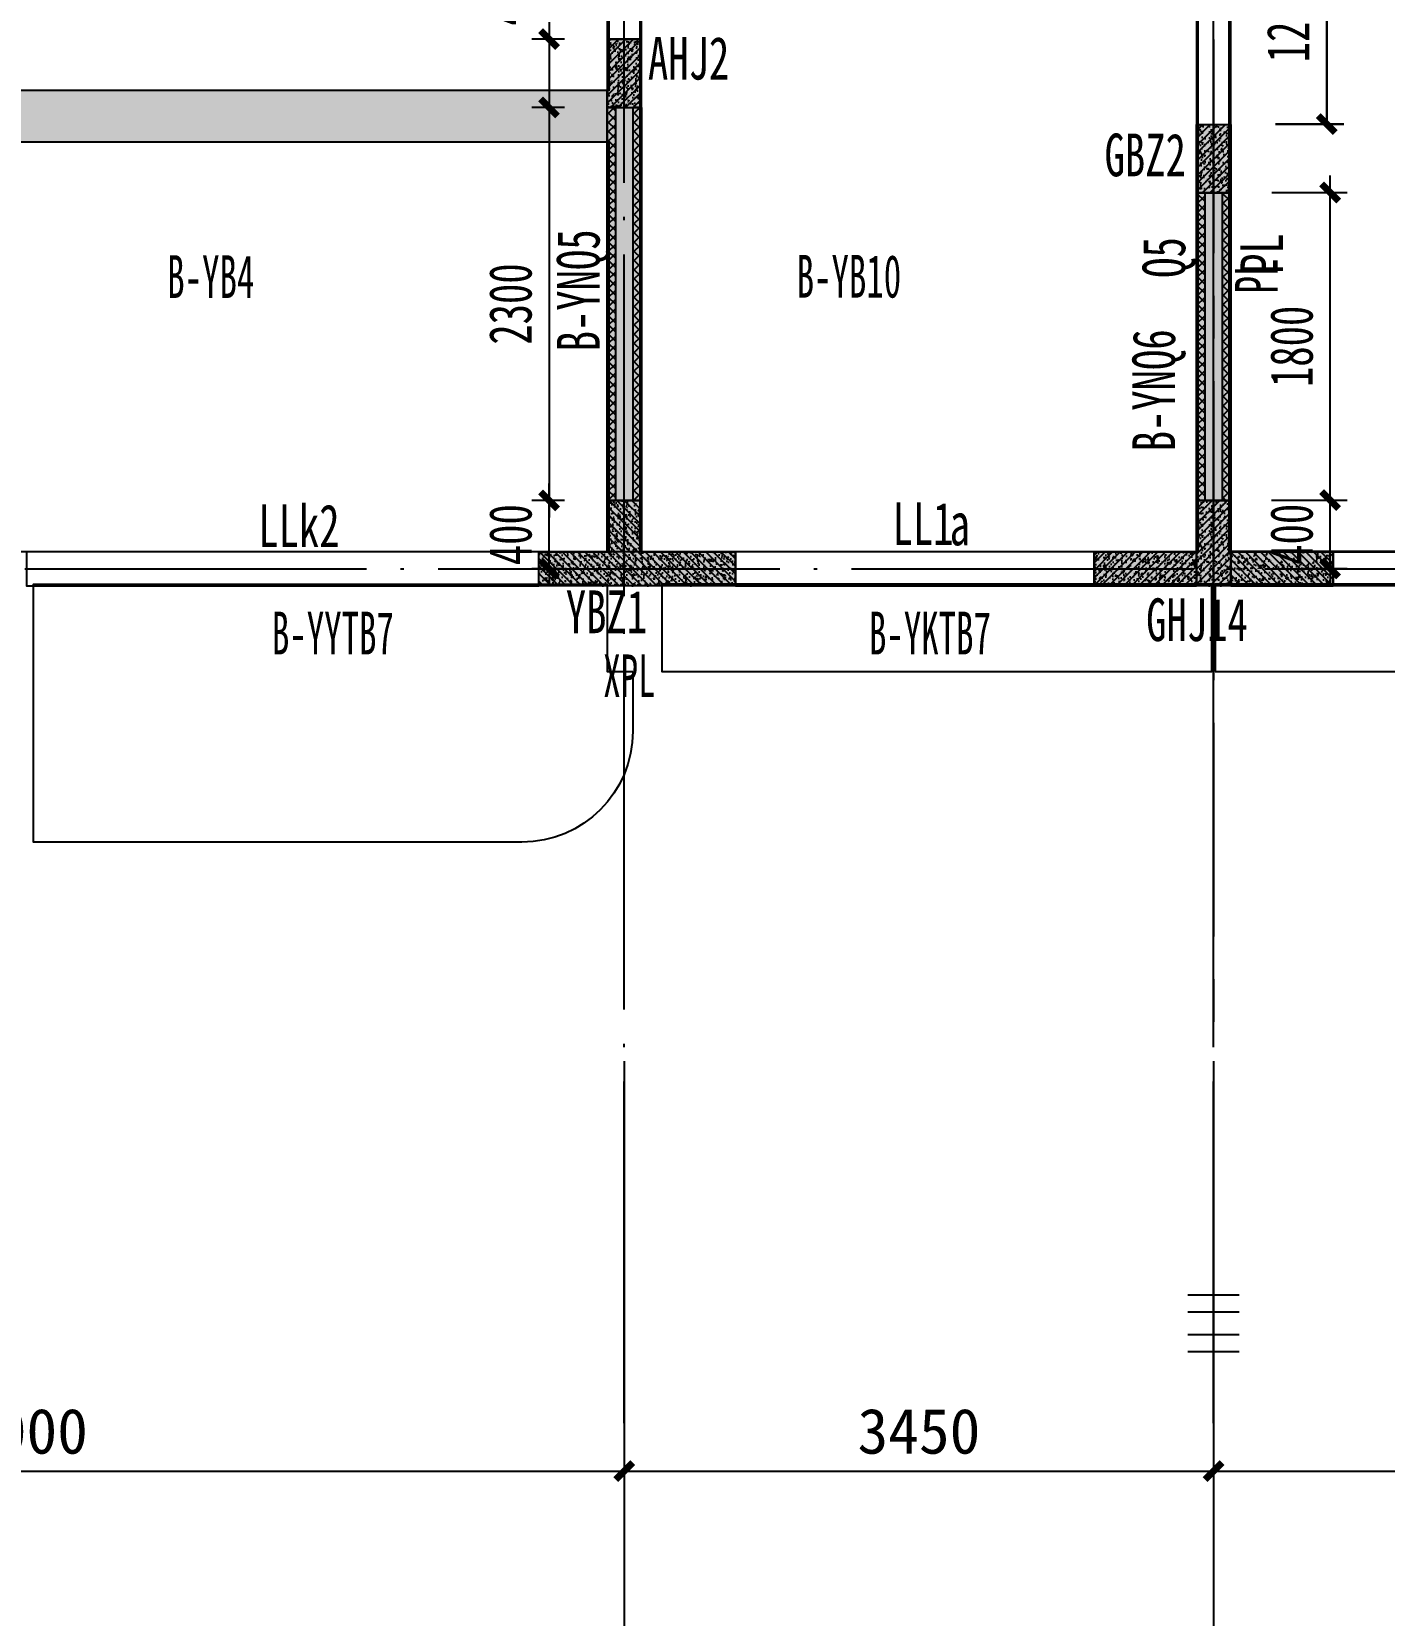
# Model space of a CAD drawing. Extents: x -3200781797 to -8106663, y 494714 to 1244925.
# Drawn here: x -8156720 to -8148801, y 760744 to 770014 of the extents above; entities that cross this region are included whole.
import ezdxf
from ezdxf.enums import TextEntityAlignment as Align
from ezdxf.xclip import XClip

# ---------------------------------------------------------------- set-up
doc = ezdxf.new("R2010")
doc.units = 0
doc.header["$LTSCALE"] = 1000
doc.header["$MEASUREMENT"] = 0
doc.header["$XCLIPFRAME"] = 0
for name, pattern in [('120-墙体$0$CONTINOUS', [0]), ('3#-轴线$0$DOTE', [2.42, 2, -0.2, 0.02, -0.2]), ('3#4#5#$0$DASH', [0.35, 0.25, -0.1]), ('4#-标准层$0$CENTER', [2, 1.25, -0.25, 0.25, -0.25]), ('4#-标准层$0$CONTINOUS', [0]), ('CENTER', [2, 1.25, -0.25, 0.25, -0.25]), ('DASH', [0.35, 0.25, -0.1])]:
    doc.linetypes.add(name, pattern=pattern)
doc.layers.get('Defpoints').update_dxf_attribs({"color": 30, "linetype": 'DASH'})
for name, color, linetype in [('120-墙体$0$S-WALL', 40, 'Continuous'), ('120-墙体$0$S-WALL-BEAM', 120, 'Continuous'), ('120-墙体$0$S-WALL-COLU', 252, '120-墙体$0$CONTINOUS'), ('120-墙体$0$S-WALL-COLU-HATC', 16, 'Continuous'), ('120-墙体$0$S-WALL-HATC', 253, 'Continuous'), ('3#-轴线$0$3#-轴号$0$A-ANNO-AXIS-CIRC', 3, 'Continuous'), ('3#-轴线$0$3#-轴号$0$A-ANNO-DIMS', 3, 'Continuous'), ('3#-轴线$0$A-ANNO-DOTE', 10, '3#-轴线$0$DOTE'), ('3#4#5#$0$DIM', 3, 'Continuous'), ('3#4#5#$0$PC-SLAB', 6, '3#4#5#$0$DASH'), ('3#4#5#$0$S-ANNO-TEXT', 7, 'Continuous'), ('3#4#5#$0$S-PC-FQ-NYQ', 4, 'Continuous'), ('3#4#5#$0$S-PC-FQ-WYQ', 4, 'Continuous'), ('3#4#5#$0$S-PC-SLAB', 6, 'Continuous'), ('3#4#5#$0$S-WALL-HATC', 253, 'Continuous'), ('4#-标准层$0$S-WALL', 40, 'Continuous'), ('4#-标准层$0$S-WALL-BEAM', 120, 'Continuous'), ('4#-标准层$0$S-WALL-COLU', 252, '4#-标准层$0$CONTINOUS'), ('4#-标准层$0$S-WALL-COLU-HATC', 16, 'Continuous'), ('4#-标准层$0$S-WALL-HATC', 253, 'Continuous'), ('4#-标准层$0$THIN', 7, 'Continuous'), ('DIM', 3, 'Continuous'), ('S-PC-FQ-WYQ', 4, 'Continuous'), ('S-WALL-BEAM-TEXT', 2, 'Continuous'), ('S-WALL-COLU-TEXT', 2, 'Continuous'), ('THIN', 7, 'Continuous')]:
    doc.layers.add(name, color=color, linetype=linetype)
doc.layers.add('WALL-TEXT', color=2, linetype='Continuous', lineweight=25)
doc.layers.add('设备条件', color=5, linetype='Continuous', lineweight=30)
doc.styles.add('3#-轴线$0$3#-轴号$0$_TCH_DIM_T3', font='')
doc.styles.add('3#4#5#$0$外部参照 1$0$宋体', font='', dxfattribs={"width": 0.8})
doc.styles.add('3#4#5#$0$宋体', font='', dxfattribs={"width": 0.8})
doc.styles.add('3#4#5#$0$楷体', font='', dxfattribs={"width": 0.7})
doc.styles.add('TSSD_Dimension', font='', dxfattribs={"width": 0.7})
doc.styles.add('楷体', font='', dxfattribs={"width": 0.6})
doc.styles.add('楷体GB312', font='', dxfattribs={"width": 0.8})
doc.styles.get('3#-轴线$0$3#-轴号$0$_TCH_DIM_T3').set_extended_font_data('SimSun')
doc.styles.get('3#4#5#$0$外部参照 1$0$宋体').set_extended_font_data('SimSun')
doc.styles.get('3#4#5#$0$宋体').set_extended_font_data('SimSun')
doc.styles.get('3#4#5#$0$楷体').set_extended_font_data('KaiTi_GB2312')
doc.styles.get('TSSD_Dimension').set_extended_font_data('KaiTi_GB2312')
doc.styles.get('楷体').set_extended_font_data('KaiTi_GB2312')
doc.styles.get('楷体GB312').set_extended_font_data('楷体_GB2312')
doc.dimstyles.new('3#-轴线$0$3#-轴号$0$_TCH_ARCH&&100', dxfattribs={"dimtxt": 264.345992, "dimasz": 100, "dimexe": 250, "dimexo": 300, "dimgap": 100, "dimtad": 1, "dimdec": 0, "dimzin": 0, "dimdsep": 46, "dimtxsty": '3#-轴线$0$3#-轴号$0$_TCH_DIM_T3', "dimblk": '3#-轴线$0$3#-轴号$0$_ArchTick', "dimcen": 0.09, "dimclrt": 7, "dimazin": 2, "dimtfac": 1, "dimtdec": 0, "dimtix": 1, "dimtmove": 2, "dimatfit": 3, "dimfxl": 100, "dimtolj": 1, "dimtzin": 0, "dimarcsym": 0})
doc.dimstyles.new('3#4#5#$0$TSSD_100_100', dxfattribs={"dimtxt": 250, "dimasz": 100, "dimexe": 100, "dimexo": 250, "dimgap": 100, "dimtad": 1, "dimdec": 0, "dimzin": 0, "dimdsep": 46, "dimtxsty": '3#4#5#$0$楷体', "dimblk": '3#4#5#$0$_ArchTick', "dimcen": 0, "dimdle": 100, "dimclrt": 7, "dimadec": 0, "dimazin": 0, "dimtfac": 1, "dimtdec": 0, "dimtix": 1, "dimtmove": 2, "dimatfit": 3, "dimfxl": 1, "dimtolj": 1, "dimtzin": 0, "dimarcsym": 0})
doc.dimstyles.new('TSSD_100_100$0', dxfattribs={"dimtxt": 250, "dimasz": 100, "dimexe": 100, "dimexo": 0, "dimgap": 100, "dimtad": 1, "dimdec": 0, "dimzin": 0, "dimdsep": 46, "dimtxsty": 'TSSD_Dimension', "dimblk1": 'ARCHTICK', "dimblk2": 'ARCHTICK', "dimsah": 1, "dimcen": 0, "dimclrt": 7, "dimadec": 0, "dimazin": 0, "dimtfac": 1, "dimtdec": 0, "dimtix": 1, "dimtmove": 2, "dimatfit": 3, "dimldrblk": 'ARCHTICK', "dimfxl": 300, "dimfxlon": 1, "dimtvp": 0.7, "dimtolj": 1, "dimtzin": 0, "dimarcsym": 0})

# ---------------------------------------------------------------- blocks, each defined once
blk = doc.blocks.new('ll-2f')
at = {"layer": 'S-WALL-BEAM-TEXT', "style": '楷体GB312', "width": 0.7}
for s, p in [('LLk2', (-8399667.1, 766996.3)), ('LL1', (-8395953.5, 767008.9))]:
    blk.add_text(s, height=250, dxfattribs=at).set_placement(p)
blk = doc.blocks.new('an-4')
at = {"layer": 'S-WALL-COLU-TEXT', "style": '楷体GB312', "width": 0.7}
for s, p in [('AHJ2', (-8455666.4, 763061.7)), ('GBZ2', (-8452993.1, 762495.6)), ('YBZ1', (-8456147.1, 759821.2)), ('GHJ14', (-8452749.4, 759775))]:
    blk.add_text(s, height=250, dxfattribs=at).set_placement(p)
blk = doc.blocks.new('XPL-3#-F2')
at = {"layer": 'S-WALL-BEAM-TEXT', "style": '楷体', "width": 0.6}
blk.add_text('PL', height=250, rotation=90, dxfattribs=at).set_placement((-8199425.4, 768481.1, 0))
blk.add_text('XPL', height=250, dxfattribs=at).set_placement((-8203373.9, 766118.3, 0))
blk = doc.blocks.new('3-Q-2')
at = {"layer": 'WALL-TEXT', "style": '楷体GB312', "width": 0.7}
for s, p in [('Q5', (-8196574.9, 768558.3)), ('PL', (-8196002.1, 768581.4))]:
    blk.add_text(s, height=250, rotation=90, dxfattribs=at).set_placement(p)
blk = doc.blocks.new('_ArchTick')
at = {"color": 0, "linetype": 'ByBlock', "const_width": 0.4}
blk.add_lwpolyline([(-0.5, -0.5), (0.5, 0.5)], dxfattribs=at)
blk = doc.blocks.new('*D1496')
at = {"layer": 'Defpoints', "color": 0, "transparency": 16777216}
for p in [(-8393973.6, 770669.5), (-8393973.6, 769469.5), (-8393410.9, 769469.5)]:
    blk.add_point(p, dxfattribs=at)
at = {"layer": 'DIM', "color": 0, "lineweight": -2, "transparency": 16777216}
for p, q in [((-8393710.9, 770669.5), (-8393310.9, 770669.5)), ((-8393410.9, 770669.5), (-8393410.9, 769469.5)), ((-8393710.9, 769469.5), (-8393310.9, 769469.5))]:
    blk.add_line(p, q, dxfattribs=at)
at = {"layer": 'DIM', "color": 0, "lineweight": -2, "transparency": 16777216, "xscale": 100, "yscale": 100, "zscale": 100}
for p, rotation in [((-8393410.9, 770669.5), 90), ((-8393410.9, 769469.5), 270)]:
    blk.add_blockref('_ArchTick', p, dxfattribs=dict(at, rotation=rotation))
at = {"layer": 'DIM', "color": 7, "transparency": 16777216, "insert": (-8393635.9, 770069.5), "char_height": 250, "attachment_point": 5, "rotation": 90, "style": 'TSSD_Dimension'}
blk.add_mtext('\\A1;1200', dxfattribs=at)
blk = doc.blocks.new('3#4#5#$0$_ArchTick')
at = {"color": 0, "linetype": 'ByBlock', "const_width": 0.4}
blk.add_lwpolyline([(-0.5, -0.5), (0.5, 0.5)], dxfattribs=at)
blk = doc.blocks.new('*D3529')
at = {"layer": '3#4#5#$0$DIM', "color": 0, "lineweight": -2, "transparency": 16777216}
for p, q in [((17109.3, -8000.1), (17109.3, -8600.1)), ((17200, -8100.1), (17009.3, -8100.1)), ((17200, -8500.1), (17009.3, -8500.1))]:
    blk.add_line(p, q, dxfattribs=at)
at = {"layer": 'Defpoints', "color": 0, "transparency": 16777216}
for p in [(17450, -8100.1), (17109.3, -8500.1), (17450, -8500.1)]:
    blk.add_point(p, dxfattribs=at)
at = {"layer": '3#4#5#$0$DIM', "color": 0, "lineweight": -2, "transparency": 16777216, "xscale": 100, "yscale": 100, "zscale": 100}
for p, rotation in [((17109.3, -8100.1), 90), ((17109.3, -8500.1), 270)]:
    blk.add_blockref('3#4#5#$0$_ArchTick', p, dxfattribs=dict(at, rotation=rotation))
at = {"layer": '3#4#5#$0$DIM', "color": 7, "transparency": 16777216, "insert": (16859.3, -7842.1), "char_height": 250, "attachment_point": 5, "rotation": 90, "style": '3#4#5#$0$楷体'}
blk.add_mtext('\\A1;400', dxfattribs=at)
blk = doc.blocks.new('*D3530')
at = {"layer": '3#4#5#$0$DIM', "color": 0, "lineweight": -2, "transparency": 16777216}
for p, q in [((17109.3, -8400.1), (17109.3, -10900.2)), ((17200, -8500.1), (17009.3, -8500.1)), ((17200, -10800.2), (17009.3, -10800.2))]:
    blk.add_line(p, q, dxfattribs=at)
at = {"layer": 'Defpoints', "color": 0, "transparency": 16777216}
for p in [(17450, -8500.1), (17109.3, -10800.2), (17450, -10800.2)]:
    blk.add_point(p, dxfattribs=at)
at = {"layer": '3#4#5#$0$DIM', "color": 0, "lineweight": -2, "transparency": 16777216, "xscale": 100, "yscale": 100, "zscale": 100}
for p, rotation in [((17109.3, -8500.1), 90), ((17109.3, -10800.2), 270)]:
    blk.add_blockref('3#4#5#$0$_ArchTick', p, dxfattribs=dict(at, rotation=rotation))
at = {"layer": '3#4#5#$0$DIM', "color": 7, "transparency": 16777216, "insert": (16884.3, -9650.2), "char_height": 250, "attachment_point": 5, "rotation": 90, "style": '3#4#5#$0$楷体'}
blk.add_mtext('\\A1;2300', dxfattribs=at)
blk = doc.blocks.new('3#4#5#$0$B-YNQ5')
at = {"layer": '3#4#5#$0$S-PC-FQ-WYQ'}
h = blk.add_hatch(dxfattribs=at)
h.set_pattern_fill('ANSI37', color=256, scale=12, angle=90)
h.set_pattern_definition([(135, (-700179.375, 889530.456), (-26.9407684, -26.9407684), []), (225, (-700179.375, 889530.456), (26.9407684, -26.9407684), [])])
h.paths.add_polyline_path([(161623.3, 374629), (161673.3, 374629), (161673, 376929.1), (161623, 376929.1)])
h = blk.add_hatch(dxfattribs=at)
h.set_pattern_fill('ANSI37', color=256, scale=12, angle=90)
h.set_pattern_definition([(135, (-700029.375, 889530.456), (-26.9407684, -26.9407684), []), (225, (-700029.375, 889530.456), (26.9407684, -26.9407684), [])])
h.paths.add_polyline_path([(161773.3, 374629), (161823.3, 374629), (161823, 376929.1), (161773, 376929.1)])
for points in [[(161623.3, 374629), (161673.3, 374629), (161673, 376929.1), (161623, 376929.1)], [(161623, 376929.1), (161823, 376929.1), (161823.3, 374629), (161623.3, 374629)], [(161773.3, 374629), (161823.3, 374629), (161823, 376929.1), (161773, 376929.1)]]:
    blk.add_lwpolyline(points, close=True, dxfattribs=at)
blk = doc.blocks.new('*D3531')
at = {"layer": '3#4#5#$0$DIM', "color": 0, "lineweight": -2, "transparency": 16777216}
for p, q in [((21682.3, -10898), (21682.3, -8898.1)), ((21340.2, -8998.1), (21782.3, -8998.1)), ((21340, -10798), (21782.3, -10798))]:
    blk.add_line(p, q, dxfattribs=at)
at = {"layer": 'Defpoints', "color": 0, "transparency": 16777216}
for p in [(21090.2, -8998.1), (21682.3, -8998.1), (21090, -10798)]:
    blk.add_point(p, dxfattribs=at)
at = {"layer": '3#4#5#$0$DIM', "color": 0, "lineweight": -2, "transparency": 16777216, "xscale": 100, "yscale": 100, "zscale": 100}
for p, rotation in [((21682.3, -8998.1), 90), ((21682.3, -10798), 270)]:
    blk.add_blockref('3#4#5#$0$_ArchTick', p, dxfattribs=dict(at, rotation=rotation))
at = {"layer": '3#4#5#$0$DIM', "color": 7, "transparency": 16777216, "insert": (21457.3, -9898.1), "char_height": 250, "attachment_point": 5, "rotation": 90, "style": '3#4#5#$0$楷体'}
blk.add_mtext('\\A1;1800', dxfattribs=at)
blk = doc.blocks.new('3#4#5#$0$B-YNQ6')
at = {"layer": '3#4#5#$0$S-PC-FQ-WYQ'}
h = blk.add_hatch(dxfattribs=at)
h.set_pattern_fill('ANSI37', color=256, scale=12, angle=270)
h.set_pattern_definition([(315, (748344.91, -190163.03), (26.9407684, 26.9407684), []), (45, (748344.91, -190163.03), (-26.9407684, 26.9407684), [])])
h.paths.add_polyline_path([(-113457.5, 324388.4), (-113507.5, 324388.4), (-113507.5, 322588.4), (-113457.5, 322588.4)])
h = blk.add_hatch(dxfattribs=at)
h.set_pattern_fill('ANSI37', color=256, scale=12, angle=270)
h.set_pattern_definition([(315, (748494.91, -190163.03), (26.9407684, 26.9407684), []), (45, (748494.91, -190163.03), (-26.9407684, 26.9407684), [])])
h.paths.add_polyline_path([(-113307.5, 324388.4), (-113357.5, 324388.4), (-113357.5, 322588.4), (-113307.5, 322588.4)])
for points in [[(-113457.5, 324388.4), (-113507.5, 324388.4), (-113507.5, 322588.4), (-113457.5, 322588.4)], [(-113307.5, 322588.4), (-113507.5, 322588.4), (-113507.5, 324388.4), (-113307.5, 324388.4)], [(-113307.5, 324388.4), (-113357.5, 324388.4), (-113357.5, 322588.4), (-113307.5, 322588.4)]]:
    blk.add_lwpolyline(points, close=True, dxfattribs=at)
blk = doc.blocks.new('*D3513')
at = {"layer": '3#4#5#$0$DIM', "color": 0, "lineweight": -2, "transparency": 16777216}
for p, q in [((17109.3, -10800.2), (17109.3, -10700.2)), ((17200, -10800.2), (17009.3, -10800.2)), ((17109.3, -11200.2), (17109.3, -10800.2)), ((17200, -11200.2), (17009.3, -11200.2)), ((17109.3, -11200.2), (17109.3, -11300.2))]:
    blk.add_line(p, q, dxfattribs=at)
at = {"layer": 'Defpoints', "color": 0, "transparency": 16777216}
for p in [(17109.3, -10800.2), (17450, -10800.2), (17450, -11200.2)]:
    blk.add_point(p, dxfattribs=at)
at = {"layer": '3#4#5#$0$DIM', "color": 0, "lineweight": -2, "transparency": 16777216, "xscale": 100, "yscale": 100, "zscale": 100}
for p, rotation in [((17109.3, -10800.2), 270), ((17109.3, -11200.2), 90)]:
    blk.add_blockref('3#4#5#$0$_ArchTick', p, dxfattribs=dict(at, rotation=rotation))
at = {"layer": '3#4#5#$0$DIM', "color": 7, "transparency": 16777216, "insert": (16884.3, -11000.2), "char_height": 250, "attachment_point": 5, "rotation": 90, "style": '3#4#5#$0$楷体'}
blk.add_mtext('\\A1;400', dxfattribs=at)
blk = doc.blocks.new('*D3520')
at = {"layer": '3#4#5#$0$DIM', "color": 0, "lineweight": -2, "transparency": 16777216}
for p, q in [((21682.3, -10798), (21682.3, -10698)), ((21513.1, -10798), (21782.3, -10798)), ((21682.3, -11197.9), (21682.3, -10798)), ((21513.1, -11197.9), (21782.3, -11197.9)), ((21682.3, -11197.9), (21682.3, -11297.9))]:
    blk.add_line(p, q, dxfattribs=at)
at = {"layer": 'Defpoints', "color": 0, "transparency": 16777216}
for p in [(21263.1, -10798), (21682.3, -10798), (21263.1, -11197.9)]:
    blk.add_point(p, dxfattribs=at)
at = {"layer": '3#4#5#$0$DIM', "color": 0, "lineweight": -2, "transparency": 16777216, "xscale": 100, "yscale": 100, "zscale": 100}
for p, rotation in [((21682.3, -10798), 270), ((21682.3, -11197.9), 90)]:
    blk.add_blockref('3#4#5#$0$_ArchTick', p, dxfattribs=dict(at, rotation=rotation))
at = {"layer": '3#4#5#$0$DIM', "color": 7, "transparency": 16777216, "insert": (21457.3, -10998), "char_height": 250, "attachment_point": 5, "rotation": 90, "style": '3#4#5#$0$楷体'}
blk.add_mtext('\\A1;400', dxfattribs=at)
blk = doc.blocks.new('3#4#5#$0$A$C7C4D4DCF')
at = {"layer": '3#4#5#$0$S-PC-SLAB'}
blk.add_lwpolyline([(17600.1, -500.2), (17600.1, -850.5, -0.41418), (16949.9, -1500.5), (14090.4, -1500.4), (14090.3, 9.5), (17449.4, 9.6), (17449.4, -500.2), (17600.1, -500.2)], format="xyb", dxfattribs=at)
for points in [[(20989.4, 9.8), (17769.4, 9.8), (17769.4, -500.2), (20989.4, -500.2)], [(21009.4, -500.2), (24229.4, -500.2), (24229.4, 9.8), (21009.4, 9.8)]]:
    blk.add_lwpolyline(points, close=True, dxfattribs=at)
at = {"layer": '3#4#5#$0$PC-SLAB', "linetype": 'ByBlock', "style": '3#4#5#$0$外部参照 1$0$宋体', "width": 0.6}
blk.add_text('B-YYTB7', height=250, dxfattribs=at).set_placement((15844, -276.2), align=Align.MIDDLE)
blk.add_text('B-YKTB7', height=250, rotation=360, dxfattribs=at).set_placement((19339.6, -276.2), align=Align.MIDDLE)
blk = doc.blocks.new('3#4#5#$0$ban3')
at = {"layer": '3#4#5#$0$S-WALL-HATC', "ltscale": 100}
h = blk.add_hatch(dxfattribs=at)
h.set_pattern_fill('AR-CONC', color=256, scale=25, angle=-270, style=0)
h.set_pattern_definition([(140, (-37341055835.12, -2020437159.28), (15.68803374565, 179.3150456502), [18.75, -206.25]), (85, (-37341055835.12, -2020437159.28), (-188.048033425, -34.68783340325), [15, -165]), (190.4514, (-37341055833.81, -2020437144.34), (-172.3598855152, 144.6273454285), [15.9350475, -175.285528]), (136.1842, (-37341055885.12, -2020437159.28), (41.3797535823, 266.8102621564), [28.125, -309.375]), (186.6356, (-37341055881.67, -2020437137.04), (-243.5294677251, 233.6656763872), [23.902572, -262.92825]), (81.1842, (-37341055885.12, -2020437159.28), (-243.5296502313, 233.6654862834), [22.5, -247.5]), (111, (-37341055872.62, -2020437134.28), (100.65472266633, 149.2267630296), [18.75, -206.25]), (56, (-37341055872.62, -2020437134.28), (-181.2875112617, 60.8288329804), [15, -165]), (161.4514, (-37341055864.23, -2020437121.84), (-80.6326241775, 210.0556571454), [15.9350475, -175.285528]), (127.5, (-37341055835.116, -2020437159.28), (-83.22346345783, 3.03996382932), [0, -163, 0, -167.5, 0, -165.625]), (97.5, (-37341055835.12, -2020437159.28), (-98.6029279706, 65.76738436054), [0, -95.5, 0, -159.25, 0, -63.125]), (57.5, (-37341055835.116, -2020437215.03), (5.6387179336, 133.4556090431), [0, -62.5, 0, -195, 0, -258.75]), (47.5, (-37341055835.12, -2020437240.03), (-25.02624558308, 145.7965423356), [0, -81.25, 0, -129.5, 0, -183.75])])
h.paths.add_polyline_path([(-214482, 404475), (-214482, 404775), (-221282, 404775), (-221282, 404475)])
at = {"layer": '3#4#5#$0$S-PC-SLAB'}
blk.add_lwpolyline([(-214472, 407075), (-214472, 404775), (-221292, 404775), (-221292, 405875), (-220092, 405875), (-220092, 407075), (-214472, 407075)], dxfattribs=at)
for points in [[(-214292, 402075.9), (-211022, 402075.9), (-211022, 406075.9), (-214292, 406075.9)], [(-214472, 402075), (-221292, 402075), (-221292, 404475), (-214472, 404475)]]:
    blk.add_lwpolyline(points, close=True, dxfattribs=at)
at = {"layer": '3#4#5#$0$S-WALL-HATC', "ltscale": 100}
blk.add_lwpolyline([(-214482, 404475), (-214482, 404775), (-221282, 404775), (-221282, 404475)], close=True, dxfattribs=at)
blk = doc.blocks.new('3#4#5#$0$5#')
at = {"layer": '3#4#5#$0$S-ANNO-TEXT'}
blk.add_blockref('3#4#5#$0$ban3', (378828.8, -247400), dxfattribs=at)
at = {"layer": '3#4#5#$0$S-ANNO-TEXT', "xscale": -1}
blk.add_blockref('3#4#5#$0$ban3', (-43034.9, -247400.5), dxfattribs=at)
at = {"layer": '3#4#5#$0$PC-SLAB', "linetype": 'ByBlock', "style": '3#4#5#$0$外部参照 1$0$宋体', "width": 0.6}
for s, p in [('B-YB4', (162025.8, 156285.3)), ('B-YB10', (165761.8, 156285.3))]:
    blk.add_text(s, height=250, dxfattribs=at).set_placement(p, align=Align.MIDDLE)
blk = doc.blocks.new('120-墙体')
at = {"layer": '120-墙体$0$S-WALL-COLU-HATC'}
h = blk.add_hatch(dxfattribs=at)
h.set_pattern_fill('AR-CONC', color=256, scale=10)
h.set_pattern_definition([(50, (9687.075, -245657.834), (71.726018, -6.275213), [7.5, -82.5]), (355, (9687.075, -245657.834), (-13.875133, 75.219213), [6, -66]), (100.4514, (9693.05, -245658.36), (57.850938, 68.943954), [6.37402, -70.114211]), (46.1842, (9687.075, -245637.83), (106.724105, -16.5519), [11.25, -123.75]), (96.6356, (9695.97, -245639.21), (93.46627, 97.411787), [9.56103, -105.1713]), (351.1842, (9687.08, -245637.83), (93.466195, 97.41186), [9, -99]), (21, (9697.075, -245642.834), (59.690705, -40.261889), [7.5, -82.5]), (326, (9697.075, -245642.834), (24.331533, 72.515005), [6, -66]), (71.4514, (9702.05, -245646.19), (84.022263, 32.25305), [6.37402, -70.114211]), (37.5, (9687.075, -245657.834), (1.2159855, 33.2893854), [0, -65.2, 0, -67, 0, -66.25]), (7.5, (9687.075, -245657.834), (26.306954, 39.441171), [0, -38.2, 0, -63.7, 0, -25.25]), (327.5, (9664.775, -245657.834), (53.3822436, -2.2554872), [0, -25, 0, -78, 0, -103.5]), (317.5, (9654.775, -245657.834), (58.318617, 10.010498), [0, -32.5, 0, -51.8, 0, -73.5])])
h.paths.add_polyline_path([(-2550, -8000), (-2750, -8000), (-2750, -8400), (-2550, -8400)])
h = blk.add_hatch(dxfattribs=at)
h.set_pattern_fill('ANSI31', color=256, scale=250, style=0)
h.set_pattern_definition([(45, (9687.075, -245657.834), (-22.097087, 22.097087), [])])
h.paths.add_polyline_path([(-2750, -8400), (-2550, -8400), (-2550, -8000), (-2750, -8000)])
h = blk.add_hatch(dxfattribs=at)
h.set_pattern_fill('AR-CONC', color=256, scale=10, angle=90)
h.set_pattern_definition([(140, (224491.51, 4537.05), (6.275213, 71.726018), [7.5, -82.5]), (85, (224491.51, 4537.05), (-75.219213, -13.875133), [6, -66]), (190.4514, (224492.036, 4543.03), (-68.943954, 57.850938), [6.37402, -70.114211]), (136.1842, (224471.51, 4537.05), (16.5519, 106.724105), [11.25, -123.75]), (186.6356, (224472.89, 4545.95), (-97.411787, 93.46627), [9.56103, -105.1713]), (81.1842, (224471.51, 4537.05), (-97.41186, 93.466195), [9, -99]), (111, (224476.51, 4547.05), (40.261889, 59.690705), [7.5, -82.5]), (56, (224476.51, 4547.05), (-72.515005, 24.331533), [6, -66]), (161.4514, (224479.87, 4552.03), (-32.25305, 84.022263), [6.37402, -70.114211]), (127.5, (224491.513, 4537.052), (-33.2893854, 1.2159855), [0, -65.2, 0, -67, 0, -66.25]), (97.5, (224491.513, 4537.052), (-39.441171, 26.306954), [0, -38.2, 0, -63.7, 0, -25.25]), (57.5, (224491.513, 4514.752), (2.2554872, 53.3822436), [0, -25, 0, -78, 0, -103.5]), (47.5, (224491.513, 4504.752), (-10.010498, 58.318617), [0, -32.5, 0, -51.8, 0, -73.5])])
h.paths.add_polyline_path([(-2550, -11000), (-2000, -11000), (-2000, -11200), (-2750, -11200), (-3150, -11200), (-3150, -11000), (-2750, -11000), (-2750, -10700), (-2550, -10700)])
h = blk.add_hatch(dxfattribs=at)
h.set_pattern_fill('ANSI31', color=256, scale=250, angle=90, style=0)
h.set_pattern_definition([(135, (224491.513, 4537.052), (-22.097087, -22.097087), [])])
h.paths.add_polyline_path([(-2550, -11000), (-2000, -11000), (-2000, -11200), (-2750, -11200), (-3150, -11200), (-3150, -11000), (-2750, -11000), (-2750, -10700), (-2550, -10700)])
h = blk.add_hatch(dxfattribs=at)
h.set_pattern_fill('AR-CONC', color=256, scale=10)
h.set_pattern_definition([(50, (-8104.75, -252107.815), (71.726018, -6.275213), [7.5, -82.5]), (355, (-8104.75, -252107.815), (-13.875133, 75.219213), [6, -66]), (100.4514, (-8098.77, -252108.34), (57.850938, 68.943954), [6.37402, -70.114211]), (46.1842, (-8104.75, -252087.815), (106.724105, -16.5519), [11.25, -123.75]), (96.6356, (-8095.86, -252089.19), (93.46627, 97.411787), [9.56103, -105.1713]), (351.1842, (-8104.75, -252087.82), (93.466195, 97.41186), [9, -99]), (21, (-8094.75, -252092.815), (59.690705, -40.261889), [7.5, -82.5]), (326, (-8094.75, -252092.815), (24.331533, 72.515005), [6, -66]), (71.4514, (-8089.775, -252096.17), (84.022263, 32.25305), [6.37402, -70.114211]), (37.5, (-8104.75, -252107.815), (1.2159855, 33.2893854), [0, -65.2, 0, -67, 0, -66.25]), (7.5, (-8104.75, -252107.815), (26.306954, 39.441171), [0, -38.2, 0, -63.7, 0, -25.25]), (327.5, (-8127.05, -252107.815), (53.3822436, -2.2554872), [0, -25, 0, -78, 0, -103.5]), (317.5, (-8137.05, -252107.815), (58.318617, 10.010498), [0, -32.5, 0, -51.8, 0, -73.5])])
h.paths.add_polyline_path([(100, -11200), (100, -11000), (700, -11000), (700, -11200)])
h = blk.add_hatch(dxfattribs=at)
h.set_pattern_fill('ANSI31', color=256, scale=250, style=0)
h.set_pattern_definition([(45, (-8104.75, -252107.815), (-22.097087, 22.097087), [])])
h.paths.add_polyline_path([(100, -11000), (100, -11200), (700, -11200), (700, -11000)])
at = {"layer": '120-墙体$0$S-WALL-HATC'}
for points in [[(-2550, -11000), (-2550, -8000), (-2750, -8000), (-2750, -11000), (-2650, -11066.7)], [(-2650, -11066.7), (-2750, -11000), (-3150, -11000), (-3150, -11200), (-2650, -11200)], [(-2000, -11000), (-2750, -11000), (-2650, -11066.7), (-2650, -11200), (-2000, -11200)], [(700, -11200), (700, -11000), (100, -11000), (100, -11200)]]:
    blk.add_hatch(color=256, dxfattribs=at).paths.add_polyline_path(points)
at = {"layer": '120-墙体$0$S-WALL'}
for p, q in [((-2750, -7933.3), (-2750, -10933.3)), ((-2550, -8000), (-2750, -8000)), ((-2550, -11000), (-2550, -8000)), ((-2750, -11000), (-3150, -11000)), ((-3150, -11200), (-3150, -11000)), ((-2000, -11000), (-2750, -11000)), ((-2000, -11200), (-2000, -11000)), ((-2650, -11200), (-3150, -11200)), ((-2000, -11200), (-2650, -11200))]:
    blk.add_line(p, q, dxfattribs=at)
blk.add_lwpolyline([(700, -11200), (700, -11000), (100, -11000), (100, -11200), (700, -11200)], close=True, dxfattribs=at)
at = {"layer": '120-墙体$0$S-WALL-BEAM'}
for points in [[(-2550, -3300), (-2750, -3300), (-2750, -8000), (-2550, -8000)], [(-6150, -11000), (-6150, -11200), (-3150, -11200), (-3150, -11000)], [(-2000, -11000), (-2000, -11200), (100, -11200), (100, -11000)]]:
    blk.add_lwpolyline(points, close=True, dxfattribs=at)
at = {"layer": '120-墙体$0$S-WALL-COLU', "lineweight": -2}
for points in [[(-2550, -8000), (-2750, -8000), (-2750, -8400), (-2550, -8400)], [(100, -11200), (100, -11000), (700, -11000), (700, -11200)]]:
    blk.add_lwpolyline(points, close=True, dxfattribs=at)
at = {"layer": '120-墙体$0$S-WALL-COLU', "linetype": 'ByBlock'}
blk.add_lwpolyline([(-2550, -11000), (-2000, -11000), (-2000, -11200), (-2750, -11200), (-3150, -11200), (-3150, -11000), (-2750, -11000), (-2750, -10700), (-2550, -10700), (-2550, -11000)], dxfattribs=at)
blk = doc.blocks.new('3#-轴线$0$3#-轴号$0$_ArchTick')
at = {"color": 0, "linetype": 'ByBlock', "const_width": 0.4}
blk.add_lwpolyline([(-0.5, -0.5), (0.5, 0.5)], dxfattribs=at)
blk = doc.blocks.new('*D2028')
at = {"layer": '3#-轴线$0$3#-轴号$0$A-ANNO-DIMS', "color": 0, "lineweight": -2, "transparency": 16777216}
for p, q in [((10450, -15881.5), (10450, -16631.5)), ((17450, -15881.5), (17450, -16631.5)), ((10450, -16381.5), (17450, -16381.5))]:
    blk.add_line(p, q, dxfattribs=at)
at = {"layer": 'Defpoints', "color": 0, "transparency": 16777216}
for p in [(10450, -15581.5), (17450, -15581.5), (17450, -16381.5)]:
    blk.add_point(p, dxfattribs=at)
at = {"layer": '3#-轴线$0$3#-轴号$0$A-ANNO-DIMS', "color": 0, "lineweight": -2, "transparency": 16777216, "xscale": 100, "yscale": 100, "zscale": 100, "rotation": 180}
blk.add_blockref('3#-轴线$0$3#-轴号$0$_ArchTick', (10450, -16381.5), dxfattribs=at)
at = {"layer": '3#-轴线$0$3#-轴号$0$A-ANNO-DIMS', "color": 0, "lineweight": -2, "transparency": 16777216, "xscale": 100, "yscale": 100, "zscale": 100}
blk.add_blockref('3#-轴线$0$3#-轴号$0$_ArchTick', (17450, -16381.5), dxfattribs=at)
at = {"layer": '3#-轴线$0$3#-轴号$0$A-ANNO-DIMS', "color": 7, "transparency": 16777216, "insert": (13950, -16149.3), "char_height": 264.35, "attachment_point": 5, "style": '3#-轴线$0$3#-轴号$0$_TCH_DIM_T3'}
blk.add_mtext('\\A1;7000', dxfattribs=at)
blk = doc.blocks.new('*D2029')
at = {"layer": '3#-轴线$0$3#-轴号$0$A-ANNO-DIMS', "color": 0, "lineweight": -2, "transparency": 16777216}
for p, q in [((17450, -15881.5), (17450, -16631.5)), ((20900, -15881.5), (20900, -16631.5)), ((17450, -16381.5), (20900, -16381.5))]:
    blk.add_line(p, q, dxfattribs=at)
at = {"layer": 'Defpoints', "color": 0, "transparency": 16777216}
for p in [(17450, -15581.5), (20900, -15581.5), (20900, -16381.5)]:
    blk.add_point(p, dxfattribs=at)
at = {"layer": '3#-轴线$0$3#-轴号$0$A-ANNO-DIMS', "color": 0, "lineweight": -2, "transparency": 16777216, "xscale": 100, "yscale": 100, "zscale": 100, "rotation": 180}
blk.add_blockref('3#-轴线$0$3#-轴号$0$_ArchTick', (17450, -16381.5), dxfattribs=at)
at = {"layer": '3#-轴线$0$3#-轴号$0$A-ANNO-DIMS', "color": 0, "lineweight": -2, "transparency": 16777216, "xscale": 100, "yscale": 100, "zscale": 100}
blk.add_blockref('3#-轴线$0$3#-轴号$0$_ArchTick', (20900, -16381.5), dxfattribs=at)
at = {"layer": '3#-轴线$0$3#-轴号$0$A-ANNO-DIMS', "color": 7, "transparency": 16777216, "insert": (19175, -16149.3), "char_height": 264.35, "attachment_point": 5, "style": '3#-轴线$0$3#-轴号$0$_TCH_DIM_T3'}
blk.add_mtext('\\A1;3450', dxfattribs=at)
blk = doc.blocks.new('*D2030')
at = {"layer": '3#-轴线$0$3#-轴号$0$A-ANNO-DIMS', "color": 0, "lineweight": -2, "transparency": 16777216}
for p, q in [((20900, -15881.5), (20900, -16631.5)), ((24350, -15881.5), (24350, -16631.5)), ((20900, -16381.5), (24350, -16381.5))]:
    blk.add_line(p, q, dxfattribs=at)
at = {"layer": 'Defpoints', "color": 0, "transparency": 16777216}
for p in [(20900, -15581.5), (24350, -15581.5), (24350, -16381.5)]:
    blk.add_point(p, dxfattribs=at)
at = {"layer": '3#-轴线$0$3#-轴号$0$A-ANNO-DIMS', "color": 0, "lineweight": -2, "transparency": 16777216, "xscale": 100, "yscale": 100, "zscale": 100, "rotation": 180}
blk.add_blockref('3#-轴线$0$3#-轴号$0$_ArchTick', (20900, -16381.5), dxfattribs=at)
at = {"layer": '3#-轴线$0$3#-轴号$0$A-ANNO-DIMS', "color": 0, "lineweight": -2, "transparency": 16777216, "xscale": 100, "yscale": 100, "zscale": 100}
blk.add_blockref('3#-轴线$0$3#-轴号$0$_ArchTick', (24350, -16381.5), dxfattribs=at)
at = {"layer": '3#-轴线$0$3#-轴号$0$A-ANNO-DIMS', "color": 7, "transparency": 16777216, "insert": (22625, -16149.3), "char_height": 264.35, "attachment_point": 5, "style": '3#-轴线$0$3#-轴号$0$_TCH_DIM_T3'}
blk.add_mtext('\\A1;3450', dxfattribs=at)
blk = doc.blocks.new('bim-f2-4')
at = {"layer": 'DIM'}
dim = blk.add_linear_dim(base=(-8393410.9, 769469.5), p1=(-8393973.6, 770669.5), p2=(-8393973.6, 769469.5), angle=90, dimstyle='TSSD_100_100$0', dxfattribs=at)
dim.commit()
dim.dimension.update_dxf_attribs({"geometry": '*D1496', "text_midpoint": (-8393635.9, 770069.5)})
blk = doc.blocks.new('3#4#5#$0$A$C53EF3948')
at = {"layer": '3#4#5#$0$S-PC-FQ-WYQ'}
for name, p in [('3#4#5#$0$B-YNQ5', (-144173.2, -385429.3)), ('3#4#5#$0$B-YNQ6', (134407.5, -333388.5))]:
    blk.add_blockref(name, p, dxfattribs=at)
at = {"layer": '3#4#5#$0$S-PC-FQ-NYQ', "style": '3#4#5#$0$宋体', "width": 0.7}
for s, p in [('B-YNQ5', (17280.6, -9927.6)), ('B-YNQ6', (20649.8, -10512.7))]:
    blk.add_text(s, height=250, rotation=90, dxfattribs=at).set_placement(p, align=Align.MIDDLE_LEFT)
at = {"layer": '3#4#5#$0$DIM'}
dim = blk.add_linear_dim(base=(17109.3, -8500.1), p1=(17450, -8100.1), p2=(17450, -8500.1), angle=90, dimstyle='3#4#5#$0$TSSD_100_100', dxfattribs=at)
dim.commit()
dim.dimension.update_dxf_attribs({"geometry": '*D3529', "text_midpoint": (16859.3, -7842.1), "dimtype": 128})
for base, p1, p2, picture, middle in [((17109.3, -10800.2), (17450, -8500.1), (17450, -10800.2), '*D3530', (16884.3, -9650.2)), ((21682.3, -8998.1), (21090, -10798), (21090.2, -8998.1), '*D3531', (21457.3, -9898.1)), ((17109.3, -10800.2), (17450, -11200.2), (17450, -10800.2), '*D3513', (16884.3, -11000.2)), ((21682.3, -10798), (21263.1, -11197.9), (21263.1, -10798), '*D3520', (21457.3, -10998))]:
    dim = blk.add_linear_dim(base=base, p1=p1, p2=p2, angle=90, dimstyle='3#4#5#$0$TSSD_100_100', dxfattribs=at)
    dim.commit()
    dim.dimension.update_dxf_attribs({"geometry": picture, "text_midpoint": middle})
blk = doc.blocks.new('3#-轴线$0$3#-轴号')
at = {"layer": '3#-轴线$0$3#-轴号$0$A-ANNO-AXIS-CIRC'}
for p, q in [((17450, -13981.5), (17450, -17981.5)), ((20900, -13981.5), (20900, -17981.5))]:
    blk.add_line(p, q, dxfattribs=at)
at = {"layer": '3#-轴线$0$3#-轴号$0$A-ANNO-DIMS'}
for p1, p2, picture, middle in [((10450, -15581.5), (17450, -15581.5), '*D2028', (13950, -16149.3)), ((17450, -15581.5), (20900, -15581.5), '*D2029', (19175, -16149.3)), ((20900, -15581.5), (24350, -15581.5), '*D2030', (22625, -16149.3))]:
    dim = blk.add_aligned_dim(p1=p1, p2=p2, distance=-800, dimstyle='3#-轴线$0$3#-轴号$0$_TCH_ARCH&&100', dxfattribs=at)
    dim.commit()
    dim.dimension.update_dxf_attribs({"geometry": picture, "text_midpoint": middle})
blk = doc.blocks.new('3#-轴线')
at = {"layer": '3#-轴线$0$A-ANNO-DOTE'}
for points in [[(20900, -16100), (20900, 5500)], [(17450, -16100), (17450, -3200)], [(-3000, -11100), (44800, -11100)]]:
    blk.add_lwpolyline(points, dxfattribs=at)
blk.add_blockref('3#-轴线$0$3#-轴号', (0, 0))

msp = doc.modelspace()

# ---------------------------------------------------------------- hatches: boundary and pattern name
at = {"layer": '4#-标准层$0$S-WALL-COLU-HATC'}
h = msp.add_hatch(dxfattribs=at)
h.set_pattern_fill('AR-CONC', color=256, scale=10)
h.set_pattern_definition([(50, (-8159258.837, 531811.68), (71.726018, -6.275213), [7.5, -82.5]), (355, (-8159258.84, 531811.68), (-13.875133, 75.219213), [6, -66]), (100.4514, (-8159252.86, 531811.16), (57.850938, 68.943954), [6.37402, -70.114211]), (46.1842, (-8159258.84, 531831.68), (106.724105, -16.5519), [11.25, -123.75]), (96.6356, (-8159249.94, 531830.3), (93.46627, 97.411787), [9.56103, -105.1713]), (351.1842, (-8159258.84, 531831.68), (93.466195, 97.41186), [9, -99]), (21, (-8159248.837, 531826.68), (59.690705, -40.261889), [7.5, -82.5]), (326, (-8159248.84, 531826.68), (24.331533, 72.515005), [6, -66]), (71.4514, (-8159243.86, 531823.33), (84.022263, 32.25305), [6.37402, -70.114211]), (37.5, (-8159258.837, 531811.682), (1.2159855, 33.2893854), [0, -65.2, 0, -67, 0, -66.25]), (7.5, (-8159258.837, 531811.682), (26.306954, 39.441171), [0, -38.2, 0, -63.7, 0, -25.25]), (327.5, (-8159281.137, 531811.682), (53.3822436, -2.2554872), [0, -25, 0, -78, 0, -103.5]), (317.5, (-8159291.137, 531811.68), (58.318617, 10.010498), [0, -32.5, 0, -51.8, 0, -73.5])])
h.paths.add_polyline_path([(-8149900.4, 769469.5), (-8149700.4, 769469.5), (-8149700.4, 769069.5), (-8149900.4, 769069.5)])
h = msp.add_hatch(dxfattribs=at)
h.set_pattern_fill('ANSI31', color=256, scale=250, style=0)
h.set_pattern_definition([(45, (-8159258.837, 531811.682), (-22.097087, 22.097087), [])])
h.paths.add_polyline_path([(-8149700.4, 769469.5), (-8149900.4, 769469.5), (-8149900.4, 769069.5), (-8149700.4, 769069.5)])
h = msp.add_hatch(dxfattribs=at)
h.set_pattern_fill('AR-CONC', color=256, scale=10)
h.set_pattern_definition([(50, (-8159258.837, 529511.68), (71.726018, -6.275213), [7.5, -82.5]), (355, (-8159258.84, 529511.68), (-13.875133, 75.219213), [6, -66]), (100.4514, (-8159252.86, 529511.16), (57.850938, 68.943954), [6.37402, -70.114211]), (46.1842, (-8159258.84, 529531.68), (106.724105, -16.5519), [11.25, -123.75]), (96.6356, (-8159249.94, 529530.3), (93.46627, 97.411787), [9.56103, -105.1713]), (351.1842, (-8159258.84, 529531.68), (93.466195, 97.41186), [9, -99]), (21, (-8159248.837, 529526.68), (59.690705, -40.261889), [7.5, -82.5]), (326, (-8159248.84, 529526.68), (24.331533, 72.515005), [6, -66]), (71.4514, (-8159243.86, 529523.326), (84.022263, 32.25305), [6.37402, -70.114211]), (37.5, (-8159258.837, 529511.68), (1.2159855, 33.2893854), [0, -65.2, 0, -67, 0, -66.25]), (7.5, (-8159258.837, 529511.68), (26.306954, 39.441171), [0, -38.2, 0, -63.7, 0, -25.25]), (327.5, (-8159281.137, 529511.68), (53.3822436, -2.2554872), [0, -25, 0, -78, 0, -103.5]), (317.5, (-8159291.137, 529511.68), (58.318617, 10.010498), [0, -32.5, 0, -51.8, 0, -73.5])])
h.paths.add_polyline_path([(-8149900.4, 767269.5), (-8149700.4, 767269.5), (-8149700.4, 766769.5), (-8149900.4, 766769.5)])
h = msp.add_hatch(dxfattribs=at)
h.set_pattern_fill('ANSI31', color=256, scale=250, style=0)
h.set_pattern_definition([(45, (-8159258.837, 529511.68), (-22.097087, 22.097087), [])])
h.paths.add_polyline_path([(-8149700.4, 767269.5), (-8149900.4, 767269.5), (-8149900.4, 766769.5), (-8149700.4, 766769.5)])
at = {"layer": '4#-标准层$0$S-WALL-HATC'}
msp.add_hatch(color=256, dxfattribs=at).paths.add_polyline_path([(-8149700.4, 766769.5), (-8149900.4, 766769.5), (-8149900.4, 769469.5), (-8149700.4, 769469.5)])

# ---------------------------------------------------------------- linework, layer by layer
at = {"layer": '4#-标准层$0$S-WALL'}
msp.add_lwpolyline([(-8149700.4, 766769.5), (-8149900.4, 766769.5), (-8149900.4, 769469.5), (-8149700.4, 769469.5)], close=True, dxfattribs=at)
at = {"layer": '4#-标准层$0$S-WALL-BEAM'}
msp.add_lwpolyline([(-8149700.4, 770669.5), (-8149900.4, 770669.5), (-8149900.4, 769469.5), (-8149700.4, 769469.5)], close=True, dxfattribs=at)
at = {"layer": '4#-标准层$0$S-WALL-COLU', "lineweight": -2}
for points in [[(-8149900.4, 769469.5), (-8149700.4, 769469.5), (-8149700.4, 769069.5), (-8149900.4, 769069.5)], [(-8149900.4, 767269.5), (-8149700.4, 767269.5), (-8149700.4, 766769.5), (-8149900.4, 766769.5)]]:
    msp.add_lwpolyline(points, close=True, dxfattribs=at)
at = {"layer": '4#-标准层$0$THIN', "linetype": '4#-标准层$0$CENTER'}
msp.add_line((-8149800.4, 779967.2), (-8149800.4, 762193), dxfattribs=at)
at = {"layer": '4#-标准层$0$THIN'}
for p, q in [((-8149650.4, 762617.6), (-8149950.4, 762617.6)), ((-8149650.4, 762517.6), (-8149950.4, 762517.6))]:
    msp.add_line(p, q, dxfattribs=at)
at = {"layer": 'THIN', "linetype": 'CENTER'}
msp.add_line((-8149800.4, 762088), (-8149800.4, 781253), dxfattribs=at)
at = {"layer": 'THIN'}
for p, q in [((-8149950.4, 762388), (-8149650.4, 762388)), ((-8149950.4, 762288), (-8149650.4, 762288))]:
    msp.add_line(p, q, dxfattribs=at)

# ---------------------------------------------------------------- block references
for name, p in [('3#-轴线', (-8170700.4, 777969.5)), ('120-墙体', (-8150600.4, 777969.5))]:
    msp.add_blockref(name, p)
at = {"xscale": -1, "rotation": 3.622788229407092e-06}
msp.add_blockref('120-墙体', (-8149000.4, 777969.5), dxfattribs=at)
at = {"layer": '3#4#5#$0$S-ANNO-TEXT'}
msp.add_blockref('3#4#5#$0$A$C53EF3948', (-8170800.4, 778069.7), dxfattribs=at)
at = {"layer": '3#4#5#$0$S-PC-SLAB'}
msp.add_blockref('3#4#5#$0$5#', (-8317697.2, 612294.7), dxfattribs=at)
at = {"layer": '3#4#5#$0$S-PC-SLAB', "color": 1}
msp.add_blockref('3#4#5#$0$A$C7C4D4DCF', (-8170800.4, 766769.7), dxfattribs=at)
at = {"layer": 'S-PC-FQ-WYQ'}
ref = msp.add_blockref('ll-2f', (244273.2, 0), dxfattribs=at)
XClip(ref).set_block_clipping_path([(-8415933.8872938436, 765376.3514517639), (-8394073.5909379814, 780637.580320687)])
ref = msp.add_blockref('an-4', (302554.2, 6671.7), dxfattribs=at)
XClip(ref).set_block_clipping_path([(-8474406.5640215911, 759411.6824837117), (-8451908.4021570701, 772237.1964943474)])
for name, p in [('3-Q-2', (46608.7, 14.4)), ('XPL-3#-F2', (50000, 0))]:
    msp.add_blockref(name, p, dxfattribs=at)
at = {"layer": '设备条件'}
ref = msp.add_blockref('bim-f2-4', (244273.2, 3.3), dxfattribs=at)
XClip(ref).set_block_clipping_path([(-8416487.8771073539, 764893.4664452482), (-8391229.9162956793, 780121.0131335069)])

# ---------------------------------------------------------------- texts
at = {"layer": 'S-WALL-BEAM-TEXT', "style": '楷体GB312', "width": 0.7}
msp.add_text('a', height=250, dxfattribs=at).set_placement((-8151346, 767007.3))

doc.saveas('drawing.dxf')
